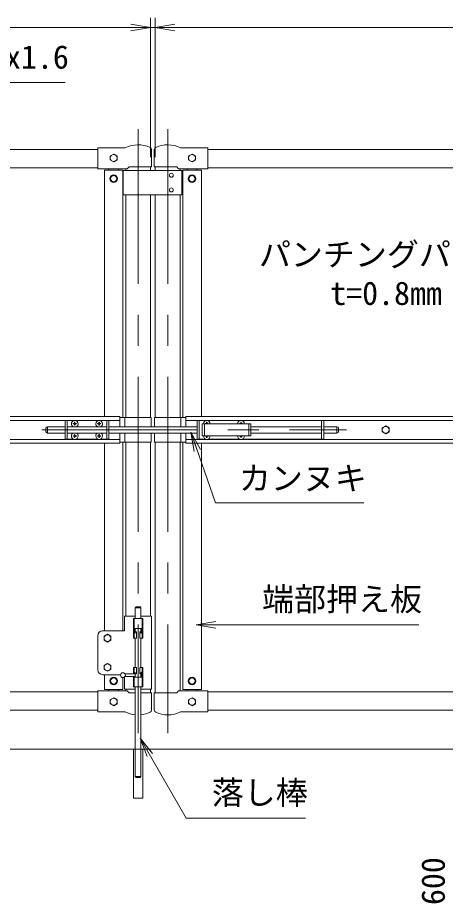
# Model space of a CAD drawing. Units: millimetres at full size; details may follow other scales. Extents: x -4200 to 4200, y -2970 to 2970.
# Drawn here: x 965 to 1842, y -884 to 931 of the extents above; entities that cross this region are included whole.
import ezdxf
from ezdxf.enums import TextEntityAlignment as Align

# ---------------------------------------------------------------- set-up
doc = ezdxf.new("R2010")
doc.units = ezdxf.units.MM
doc.header["$LTSCALE"] = 10
doc.linetypes.add('DASHED', pattern=[7.5, 6, -1.5])
doc.linetypes.add('USER1', pattern=[50.8, 31.75, -6.35, 6.35, -6.35])
for name, color, linetype, lineweight in [('0-1_D-STR-TXT', 7, 'Continuous', 13), ('0-2_D-STR1', 1, 'Continuous', 18), ('0-3_D-BMK', 2, 'USER1', 13), ('0-4_D-STR3', 3, 'Continuous', 13), ('0-6_D-BGD', 7, 'Continuous', 18), ('0-8_D-STR-DIM', 7, 'Continuous', 13), ('0-9_0', 7, 'Continuous', 18)]:
    doc.layers.add(name, color=color, linetype=linetype, lineweight=lineweight)
doc.styles.add('ＭＳ ゴシック', font='')
doc.styles.get('ＭＳ ゴシック').set_extended_font_data('MS Gothic')

# ---------------------------------------------------------------- blocks, each defined once
blk = doc.blocks.new('_Open')
at = {"layer": '0-9_0'}
blk.add_line((-10, 1.667), (0, 0), dxfattribs=at)
blk.add_lwpolyline([(-10, -1.667), (0, 0), (-10, 0)], dxfattribs=at)

msp = doc.modelspace()

# ---------------------------------------------------------------- linework, layer by layer
at = {"layer": '0-1_D-STR-TXT'}
for points in [[(1061.97, 798.46), (493.28, 798.46), (438.72, 652.8)], [(1674.45, -63.43), (1370.48, -63.43), (1320.69, 79.95)], [(1787.4, -313.43), (1447.9, -313.43), (1332.79, -313.43)], [(1554.77, -709.62), (1310.45, -709.62), (1216.78, -547.38)]]:
    msp.add_lwpolyline(points, dxfattribs=at)
at = {"layer": '0-2_D-STR1'}
for p, q in [((1129.09, 661.37), (399.89, 661.37)), ((1354.89, 661.37), (2084.09, 661.37)), ((1129.09, 623.37), (399.89, 623.37)), ((1186.19, 621.77), (1186.19, 618.32)), ((1236.99, 625.77), (1236.99, 618.32)), ((1246.99, 625.77), (1246.99, 618.32)), ((1297.79, 621.77), (1297.79, 618.32)), ((1354.89, 623.37), (2084.09, 623.37)), ((1186.19, 568.32), (1186.19, 111.37)), ((1236.99, 568.32), (1236.99, 111.37)), ((1246.99, 568.32), (1246.99, 111.37)), ((1297.79, 568.32), (1297.79, 111.37)), ((1186.19, 61.37), (1186.19, -295.63)), ((1236.99, 61.37), (1236.99, -295.63)), ((1246.99, 61.37), (1246.99, -453.03)), ((1297.79, 61.37), (1297.79, -449.03)), ((1129.09, -450.63), (399.89, -450.63)), ((1186.19, -445.63), (1186.19, -449.03)), ((1236.99, -445.63), (1236.99, -453.03)), ((1354.89, -450.63), (2084.09, -450.63)), ((1129.09, -488.63), (399.89, -488.63)), ((1354.89, -488.63), (2084.09, -488.63))]:
    msp.add_line(p, q, dxfattribs=at)
at = {"layer": '0-3_D-BMK'}
for p, q in [((1211.59, 703.1), (1211.59, -535.29)), ((1272.39, 703.1), (1272.39, -535.29)), ((1014.52, 86.37), (1638.97, 86.37))]:
    msp.add_line(p, q, dxfattribs=at)
at = {"layer": '0-4_D-STR3'}
for p, q in [((1129.09, 664.77), (1129.09, 621.77)), ((1185.44, 664.77), (1129.09, 664.77)), ((1239.09, 660.95), (1239.09, 625.77)), ((1244.89, 660.95), (1244.89, 625.77)), ((1298.54, 664.77), (1354.89, 664.77)), ((1354.89, 664.77), (1354.89, 621.77)), ((1189.09, 621.77), (1129.09, 621.77)), ((1180.59, 618.87), (1142.59, 618.87)), ((1142.59, 618.87), (1142.59, 113.87)), ((1151.59, 621.77), (1151.59, 618.87)), ((1171.59, 621.77), (1171.59, 618.87)), ((1180.59, 618.87), (1180.59, 111.37)), ((1301.39, 618.32), (1181.39, 618.32)), ((1181.39, 618.32), (1181.39, 568.32)), ((1193.09, 625.77), (1189.09, 621.77)), ((1239.09, 625.77), (1193.09, 625.77)), ((1244.89, 625.77), (1290.89, 625.77)), ((1290.89, 625.77), (1294.89, 621.77)), ((1294.89, 621.77), (1354.89, 621.77)), ((1301.39, 618.32), (1301.39, 568.32)), ((1341.39, 618.87), (1303.39, 618.87)), ((1303.39, 618.87), (1303.39, 111.37)), ((1312.39, 621.77), (1312.39, 618.87)), ((1332.39, 621.77), (1332.39, 618.87)), ((1341.39, 618.87), (1341.39, 113.87)), ((1301.39, 568.32), (1181.39, 568.32)), ((1174.49, 113.87), (354.49, 113.87)), ((1174.49, 92.87), (1174.49, 113.87)), ((1238.59, 111.37), (1174.49, 111.37)), ((1184.59, 111.37), (1184.59, 92.87)), ((1238.59, 111.37), (1238.59, 92.87)), ((1245.39, 111.37), (1245.39, 92.87)), ((1245.39, 111.37), (1309.49, 111.37)), ((1299.39, 111.37), (1299.39, 92.87)), ((1309.49, 113.87), (2129.49, 113.87)), ((1309.49, 92.87), (1309.49, 113.87)), ((1174.49, 105.87), (354.49, 105.87)), ((1037.09, 92.87), (1025.64, 92.87)), ((1025.64, 92.87), (1025.64, 79.87)), ((1036.94, 92.87), (1061.84, 92.87)), ((1061.84, 105.37), (1061.84, 67.37)), ((1079.24, 105.37), (1061.84, 105.37)), ((1066.34, 105.37), (1066.34, 67.37)), ((1066.34, 92.87), (1147.34, 92.87)), ((1078.69, 98.47), (1078.69, 98.87)), ((1079.99, 98.45), (1078.69, 98.47)), ((1081.45, 102.02), (1081.42, 100.72)), ((1081.45, 95.72), (1081.42, 97.01)), ((1082.24, 102.02), (1081.45, 102.02)), ((1082.24, 95.72), (1081.45, 95.72)), ((1082.24, 102.02), (1082.26, 100.72)), ((1082.24, 95.72), (1082.26, 97.01)), ((1083.69, 99.29), (1084.99, 99.26)), ((1129.24, 105.37), (1084.44, 105.37)), ((1084.99, 99.26), (1084.99, 98.87)), ((1129.99, 99.29), (1128.69, 99.26)), ((1128.69, 99.26), (1128.69, 98.87)), ((1131.45, 102.02), (1131.42, 100.72)), ((1131.45, 95.72), (1131.42, 97.01)), ((1132.24, 102.02), (1131.45, 102.02)), ((1132.24, 95.72), (1131.45, 95.72)), ((1132.24, 102.02), (1132.26, 100.72)), ((1132.24, 95.72), (1132.26, 97.01)), ((1133.69, 98.45), (1134.99, 98.47)), ((1151.84, 105.37), (1134.44, 105.37)), ((1134.99, 98.47), (1134.99, 98.87)), ((1147.34, 105.37), (1147.34, 67.37)), ((1151.84, 105.37), (1151.84, 67.37)), ((1151.84, 92.87), (1332.64, 92.87)), ((1309.49, 105.87), (2129.49, 105.87)), ((1332.64, 105.37), (1332.64, 67.37)), ((1332.64, 105.37), (1350.04, 105.37)), ((1337.14, 105.37), (1337.14, 67.37)), ((1343.14, 98.87), (1343.14, 73.87)), ((1343.14, 98.87), (1443.14, 98.87)), ((1350.79, 99.29), (1349.49, 99.26)), ((1349.49, 99.26), (1349.49, 98.87)), ((1352.25, 102.02), (1352.22, 100.72)), ((1352.25, 102.02), (1353.04, 102.02)), ((1353.04, 102.02), (1353.06, 100.72)), ((1355.24, 105.37), (1420.04, 105.37)), ((1420.79, 99.29), (1419.49, 99.26)), ((1419.49, 99.26), (1419.49, 98.87)), ((1422.25, 102.02), (1422.22, 100.72)), ((1422.25, 102.02), (1423.04, 102.02)), ((1423.04, 102.02), (1423.06, 100.72)), ((1424.49, 99.29), (1425.79, 99.26)), ((1425.24, 105.37), (1592.64, 105.37)), ((1425.79, 99.26), (1425.79, 98.87)), ((1443.14, 98.87), (1443.14, 73.87)), ((1443.14, 92.87), (1588.14, 92.87)), ((1588.14, 105.37), (1588.14, 67.37)), ((1592.64, 105.37), (1592.64, 67.37)), ((1592.64, 92.87), (1619.64, 92.87)), ((1619.64, 92.87), (1619.64, 79.87)), ((1022.64, 89.87), (1022.64, 82.87)), ((1037.09, 79.87), (1025.64, 79.87)), ((1036.94, 79.87), (1061.84, 79.87)), ((1066.34, 79.87), (1147.34, 79.87)), ((1078.69, 73.47), (1078.69, 73.87)), ((1079.99, 73.45), (1078.69, 73.47)), ((1081.45, 77.02), (1081.42, 75.72)), ((1082.24, 77.02), (1081.45, 77.02)), ((1082.24, 77.02), (1082.26, 75.72)), ((1083.69, 74.29), (1084.99, 74.26)), ((1083.69, 73.45), (1084.99, 73.47)), ((1084.99, 74.26), (1084.99, 73.87)), ((1084.99, 73.47), (1084.99, 73.87)), ((1129.99, 74.29), (1128.69, 74.26)), ((1128.69, 74.26), (1128.69, 73.87)), ((1131.45, 77.02), (1131.42, 75.72)), ((1132.24, 77.02), (1131.45, 77.02)), ((1132.24, 77.02), (1132.26, 75.72)), ((1133.69, 74.29), (1134.99, 74.26)), ((1133.69, 73.45), (1134.99, 73.47)), ((1134.99, 74.26), (1134.99, 73.87)), ((1134.99, 73.47), (1134.99, 73.87)), ((1151.84, 79.87), (1332.64, 79.87)), ((1174.49, 58.87), (1174.49, 79.87)), ((1184.59, 79.87), (1184.59, 61.37)), ((1238.59, 79.87), (1238.59, 61.37)), ((1245.39, 79.87), (1245.39, 61.37)), ((1299.39, 79.87), (1299.39, 61.37)), ((1309.49, 58.87), (1309.49, 79.87)), ((1343.14, 73.87), (1443.14, 73.87)), ((1349.49, 73.47), (1349.49, 73.87)), ((1350.79, 73.45), (1349.49, 73.47)), ((1354.49, 73.45), (1355.79, 73.47)), ((1355.79, 73.47), (1355.79, 73.87)), ((1419.49, 73.47), (1419.49, 73.87)), ((1420.79, 73.45), (1419.49, 73.47)), ((1424.49, 73.45), (1425.79, 73.47)), ((1425.79, 73.47), (1425.79, 73.87)), ((1443.14, 79.87), (1588.14, 79.87)), ((1592.64, 79.87), (1619.64, 79.87)), ((1622.64, 89.87), (1622.64, 82.87)), ((1174.49, 66.87), (354.49, 66.87)), ((1174.49, 58.87), (354.49, 58.87)), ((1079.24, 67.37), (1061.84, 67.37)), ((1081.45, 70.72), (1081.42, 72.01)), ((1082.24, 70.72), (1081.45, 70.72)), ((1082.24, 70.72), (1082.26, 72.01)), ((1129.24, 67.37), (1084.44, 67.37)), ((1131.45, 70.72), (1131.42, 72.01)), ((1132.24, 70.72), (1131.45, 70.72)), ((1132.24, 70.72), (1132.26, 72.01)), ((1151.84, 67.37), (1134.44, 67.37)), ((1142.59, 58.87), (1142.59, -325.63)), ((1238.59, 61.37), (1174.49, 61.37)), ((1180.59, 61.37), (1180.59, -325.63)), ((1245.39, 61.37), (1309.49, 61.37)), ((1303.39, 61.37), (1303.39, -446.13)), ((1309.49, 66.87), (2129.49, 66.87)), ((1309.49, 58.87), (2129.49, 58.87)), ((1332.64, 67.37), (1350.04, 67.37)), ((1341.39, 58.87), (1341.39, -446.13)), ((1352.25, 70.72), (1352.22, 72.01)), ((1352.25, 70.72), (1353.04, 70.72)), ((1353.04, 70.72), (1353.06, 72.01)), ((1355.24, 67.37), (1420.04, 67.37)), ((1422.25, 70.72), (1422.22, 72.01)), ((1422.25, 70.72), (1423.04, 70.72)), ((1423.04, 70.72), (1423.06, 72.01)), ((1425.24, 67.37), (1592.64, 67.37)), ((1205.59, -278.63), (1205.59, -300.63)), ((1217.59, -278.63), (1205.59, -278.63)), ((1215.59, -276.63), (1217.59, -278.63)), ((1217.59, -278.63), (1217.59, -300.63)), ((1183.89, -295.63), (1205.59, -295.63)), ((1183.89, -295.63), (1183.89, -325.63)), ((1202.09, -300.63), (1202.09, -340.63)), ((1202.09, -300.63), (1221.09, -300.63)), ((1203.49, -300.63), (1203.49, -340.63)), ((1217.59, -295.63), (1239.29, -295.63)), ((1219.69, -300.63), (1219.69, -340.63)), ((1221.09, -300.63), (1221.09, -340.63)), ((1239.29, -295.63), (1239.29, -445.63)), ((1138.89, -325.63), (1183.89, -325.63)), ((1203.49, -320.63), (1219.69, -320.63)), ((1205.09, -320.63), (1205.09, -326.63)), ((1205.59, -320.63), (1205.59, -330.3)), ((1217.59, -320.63), (1217.59, -330.3)), ((1218.09, -320.63), (1218.09, -326.63)), ((1128.89, -335.63), (1128.89, -405.63)), ((1202.09, -340.63), (1208.09, -340.63)), ((1203.49, -327.63), (1203.54, -327.63)), ((1203.54, -327.63), (1203.49, -327.63)), ((1205.59, -340.63), (1205.59, -400.63)), ((1208.09, -327.63), (1206.44, -327.63)), ((1206.44, -327.63), (1208.09, -327.63)), ((1208.09, -327.63), (1208.09, -340.63)), ((1215.09, -327.63), (1215.09, -340.63)), ((1215.09, -327.63), (1216.74, -327.63)), ((1215.09, -340.63), (1221.09, -340.63)), ((1217.59, -340.63), (1217.59, -400.63)), ((1219.64, -327.63), (1219.69, -327.63)), ((1138.89, -415.63), (1175.69, -415.63)), ((1142.59, -415.63), (1142.59, -446.13)), ((1205.59, -413.63), (1184.59, -413.63)), ((1202.09, -413.63), (1202.09, -400.63)), ((1202.09, -400.63), (1208.09, -400.63)), ((1203.49, -413.63), (1203.49, -400.63)), ((1203.49, -413.63), (1203.54, -413.63)), ((1203.54, -413.63), (1203.49, -413.63)), ((1205.59, -411.65), (1205.59, -420.63)), ((1206.44, -413.63), (1208.09, -413.63)), ((1208.09, -413.63), (1206.44, -413.63)), ((1208.09, -413.63), (1208.09, -400.63)), ((1215.09, -413.63), (1215.09, -400.63)), ((1215.09, -400.63), (1221.09, -400.63)), ((1215.09, -413.63), (1216.74, -413.63)), ((1217.59, -411.65), (1217.59, -420.63)), ((1218.09, -420.63), (1218.09, -414.63)), ((1219.64, -413.63), (1219.69, -413.63)), ((1219.69, -440.63), (1219.69, -400.63)), ((1221.09, -440.63), (1221.09, -400.63)), ((1180.59, -421.63), (1180.59, -446.13)), ((1183.89, -420.39), (1183.89, -445.63)), ((1205.59, -419.63), (1184.59, -419.63)), ((1202.09, -440.63), (1202.09, -419.63)), ((1203.49, -440.63), (1203.49, -419.63)), ((1203.49, -420.63), (1219.69, -420.63)), ((1205.09, -420.63), (1205.09, -419.63)), ((1189.09, -449.03), (1129.09, -449.03)), ((1129.09, -492.03), (1129.09, -449.03)), ((1180.59, -446.13), (1142.59, -446.13)), ((1151.59, -449.03), (1151.59, -446.13)), ((1171.59, -449.03), (1171.59, -446.13)), ((1183.89, -445.63), (1205.59, -445.63)), ((1193.09, -453.03), (1189.09, -449.03)), ((1205.59, -453.03), (1193.09, -453.03)), ((1202.09, -440.63), (1221.09, -440.63)), ((1205.59, -440.63), (1205.59, -624.63)), ((1217.59, -440.63), (1217.59, -624.63)), ((1217.59, -445.63), (1239.29, -445.63)), ((1239.09, -453.03), (1217.59, -453.03)), ((1239.09, -488.22), (1239.09, -453.03)), ((1244.89, -453.03), (1290.89, -453.03)), ((1244.89, -488.22), (1244.89, -453.03)), ((1290.89, -453.03), (1294.89, -449.03)), ((1294.89, -449.03), (1354.89, -449.03)), ((1341.39, -446.13), (1303.39, -446.13)), ((1312.39, -449.03), (1312.39, -446.13)), ((1332.39, -449.03), (1332.39, -446.13)), ((1354.89, -492.03), (1354.89, -449.03)), ((1185.44, -492.03), (1129.09, -492.03)), ((1298.54, -492.03), (1354.89, -492.03)), ((1202.04, -568.63), (1202.04, -668.63)), ((1221.14, -568.63), (1221.14, -668.63)), ((1207.59, -626.63), (1205.59, -624.63)), ((1207.59, -626.63), (1215.59, -626.63)), ((1221.14, -668.63), (1202.04, -668.63))]:
    msp.add_line(p, q, dxfattribs=at)
at = {"layer": '0-4_D-STR3', "linetype": 'DASHED'}
for p, q in [((1347.64, 98.87), (1347.64, 73.87)), ((1438.64, 98.87), (1438.64, 73.87))]:
    msp.add_line(p, q, dxfattribs=at)
at = {"layer": '0-4_D-STR3'}
for points in [[(1161.59, 651.87), (1168.61, 647.82), (1168.61, 639.72), (1161.59, 635.67), (1154.58, 639.72), (1154.58, 647.82)], [(1322.39, 651.87), (1315.38, 647.82), (1315.38, 639.72), (1322.39, 635.67), (1329.41, 639.72), (1329.41, 647.82)], [(1719.49, 94.47), (1712.48, 90.42), (1712.48, 82.32), (1719.49, 78.27), (1726.51, 82.32), (1726.51, 90.42)], [(1148.89, -332.53), (1141.88, -336.58), (1141.88, -344.68), (1148.89, -348.73), (1155.91, -344.68), (1155.91, -336.58)], [(1148.89, -392.53), (1141.88, -396.58), (1141.88, -404.68), (1148.89, -408.73), (1155.91, -404.68), (1155.91, -396.58)], [(1161.59, -479.13), (1168.61, -475.08), (1168.61, -466.98), (1161.59, -462.93), (1154.58, -466.98), (1154.58, -475.08)], [(1322.39, -479.13), (1315.38, -475.08), (1315.38, -466.98), (1322.39, -462.93), (1329.41, -466.98), (1329.41, -475.08)]]:
    msp.add_lwpolyline(points, close=True, dxfattribs=at)
for points in [[(1079.99, 99.29), (1078.69, 99.26), (1078.69, 98.87)], [(1083.69, 98.45), (1084.99, 98.47), (1084.99, 98.87)], [(1129.99, 98.45), (1128.69, 98.47), (1128.69, 98.87)], [(1133.69, 99.29), (1134.99, 99.26), (1134.99, 98.87)], [(1354.49, 99.29), (1355.79, 99.26), (1355.79, 98.87)], [(1079.99, 74.29), (1078.69, 74.26), (1078.69, 73.87)], [(1129.99, 73.45), (1128.69, 73.47), (1128.69, 73.87)], [(1215.59, -276.63), (1207.59, -276.63), (1205.59, -278.63)], [(1205.59, -624.63), (1217.59, -624.63), (1215.59, -626.63)]]:
    msp.add_lwpolyline(points, dxfattribs=at)
for centre, radius in [((1161.59, 643.77), 7.03), ((1322.39, 643.77), 7.03), ((1161.59, 601.37), 8), ((1161.59, 601.37), 6.5), ((1279.9, 608.32), 4), ((1322.39, 601.37), 8), ((1322.39, 601.37), 6.5), ((1279.9, 578.32), 4), ((1719.49, 86.37), 7.03), ((1148.89, -340.63), 7.03), ((1148.89, -400.63), 7.03), ((1180.59, -416.63), 5), ((1161.59, -428.63), 8), ((1161.59, -428.63), 6.5), ((1322.39, -428.63), 8), ((1322.39, -428.63), 6.5), ((1161.59, -471.03), 7.03), ((1322.39, -471.03), 7.03)]:
    msp.add_circle(centre, radius, dxfattribs=at)
for centre, radius, start, end in [((1211.59, 610.77), 60, 65.85226, 115.84193), ((1234.09, 660.95), 5, 0, 65.85226), ((1249.89, 660.95), 5, 114.14774, 180), ((1272.39, 610.77), 60, 64.15807, 114.14774), ((1025.64, 89.87), 3, 90, 180), ((1081.84, 98.87), 7, 0, 180), ((1081.84, 98.87), 7, 180, 238.99728), ((1079.94, 100.77), 1.49, 270, 0), ((1079.94, 96.96), 1.49, 0, 90), ((1083.75, 100.77), 1.49, 180, 270), ((1083.75, 96.96), 1.49, 90, 180), ((1081.84, 98.87), 7, 301.00272, 0), ((1131.84, 98.87), 7, 0, 180), ((1131.84, 98.87), 7, 180, 238.99728), ((1129.94, 100.77), 1.49, 270, 0), ((1129.94, 96.96), 1.49, 0, 90), ((1133.75, 100.77), 1.49, 180, 270), ((1133.75, 96.96), 1.49, 90, 180), ((1131.84, 98.87), 7, 301.00272, 0), ((1352.64, 98.87), 7, 0, 180), ((1350.74, 100.77), 1.49, 270, 0), ((1354.55, 100.77), 1.49, 180, 270), ((1422.64, 98.87), 7, 0, 180), ((1420.74, 100.77), 1.49, 270, 0), ((1424.55, 100.77), 1.49, 180, 270), ((1619.64, 89.87), 3, 0, 90), ((1025.64, 82.87), 3, 180, 270), ((1081.84, 73.87), 7, 121.00272, 180), ((1081.84, 73.87), 7, 180, 0), ((1079.94, 75.77), 1.49, 270, 0), ((1079.94, 71.96), 1.49, 0, 90), ((1083.75, 75.77), 1.49, 180, 270), ((1083.75, 71.96), 1.49, 90, 180), ((1081.84, 73.87), 7, 0, 58.99728), ((1131.84, 73.87), 7, 121.00272, 180), ((1131.84, 73.87), 7, 180, 0), ((1129.94, 75.77), 1.49, 270, 0), ((1129.94, 71.96), 1.49, 0, 90), ((1133.75, 75.77), 1.49, 180, 270), ((1133.75, 71.96), 1.49, 90, 180), ((1131.84, 73.87), 7, 0, 58.99728), ((1352.64, 73.87), 7, 180, 0), ((1350.74, 71.96), 1.49, 0, 90), ((1354.55, 71.96), 1.49, 90, 180), ((1422.64, 73.87), 7, 180, 0), ((1420.74, 71.96), 1.49, 0, 90), ((1424.55, 71.96), 1.49, 90, 180), ((1619.64, 82.87), 3, 270, 0), ((1138.89, -335.63), 10, 90, 180), ((1138.89, -405.63), 10, 180, 270), ((1234.09, -488.22), 5, 294.14774, 0), ((1249.89, -488.22), 5, 180, 245.85226), ((1211.59, -438.03), 60, 244.15807, 264.26083), ((1211.59, -438.03), 60, 275.73917, 294.14774), ((1272.39, -438.03), 60, 245.85226, 295.84193)]:
    msp.add_arc(centre, radius, start, end, dxfattribs=at)
for centre, major_axis, start_param, end_param in [((1204.99, -326.63), (0, -4), 4.712389, 7.6013022), ((1206.59, -326.63), (0, -4), 4.712389, 5.5534577), ((1218.19, -326.63), (0, -4), 4.9650684, 7.8539816), ((1216.59, -326.63), (0, -4), 0.7297277, 1.5707963), ((1204.99, -414.63), (0, 4), 4.9650684, 7.6013022), ((1206.59, -414.63), (0, 4), 0.5625362, 1.3181169), ((1218.19, -414.63), (0, 4), 4.712389, 7.6013022), ((1216.59, -414.63), (0, 4), 4.712389, 5.7206491)]:
    msp.add_ellipse(centre, major_axis=major_axis, ratio=0.374999, start_param=start_param, end_param=end_param, dxfattribs=at)
at = {"layer": '0-6_D-BGD'}
msp.add_line((441.99, -568.63), (2041.99, -568.63), dxfattribs=at)
at = {"layer": '0-8_D-STR-DIM'}
for p, q in [((1236.99, 645.77), (1236.99, 931.37)), ((1236.99, 645.77), (1236.99, 931.37)), ((1246.99, 645.77), (1246.99, 931.37)), ((1246.99, 645.77), (1246.99, 931.37)), ((1236.99, 911.37), (291.99, 911.37)), ((1196.99, 911.37), (1156.99, 911.37)), ((1236.99, 911.37), (1246.99, 911.37)), ((1246.99, 911.37), (2191.99, 911.37)), ((1286.99, 911.37), (1326.99, 911.37))]:
    msp.add_line(p, q, dxfattribs=at)

# ---------------------------------------------------------------- block references
at = {"layer": '0-1_D-STR-TXT', "xscale": 4, "yscale": 4}
for p, rotation in [((1320.03, 81.84), 109.15293), ((1330.79, -313.43), 180), ((1215.78, -545.65), 120)]:
    msp.add_blockref('_Open', p, dxfattribs=dict(at, rotation=rotation))
at = {"layer": '0-8_D-STR-DIM', "xscale": 4, "yscale": 4}
msp.add_blockref('_Open', (1236.99, 911.37), dxfattribs=at)
msp.add_blockref('_Open', (1236.99, 911.37), dxfattribs=at)
at = {"layer": '0-8_D-STR-DIM', "xscale": 4, "yscale": 4, "rotation": 180}
msp.add_blockref('_Open', (1246.99, 911.37), dxfattribs=at)
msp.add_blockref('_Open', (1246.99, 911.37), dxfattribs=at)

# ---------------------------------------------------------------- texts
at = {"layer": '0-1_D-STR-TXT', "style": 'ＭＳ ゴシック'}
for s, p in [('枠材 \u300038x35x1.6', (545.72, 812.44)), ('パンチングパネル', (1459.59, 407.63)), ('t=0.8mm', (1605.79, 328.01)), ('カンヌキ', (1418.36, -51.35)), ('端部押え板', (1466.08, -299.2)), ('落し棒', (1362.89, -695.89))]:
    msp.add_text(s, height=48.09, dxfattribs=at).set_placement(p, align=Align.BOTTOM_LEFT)
at = {"layer": '0-8_D-STR-DIM', "style": 'ＭＳ ゴシック'}
msp.add_text('600', height=48.09, rotation=90, dxfattribs=at).set_placement((1855.24, -887.9), align=Align.BOTTOM_LEFT)

doc.saveas('drawing.dxf')
